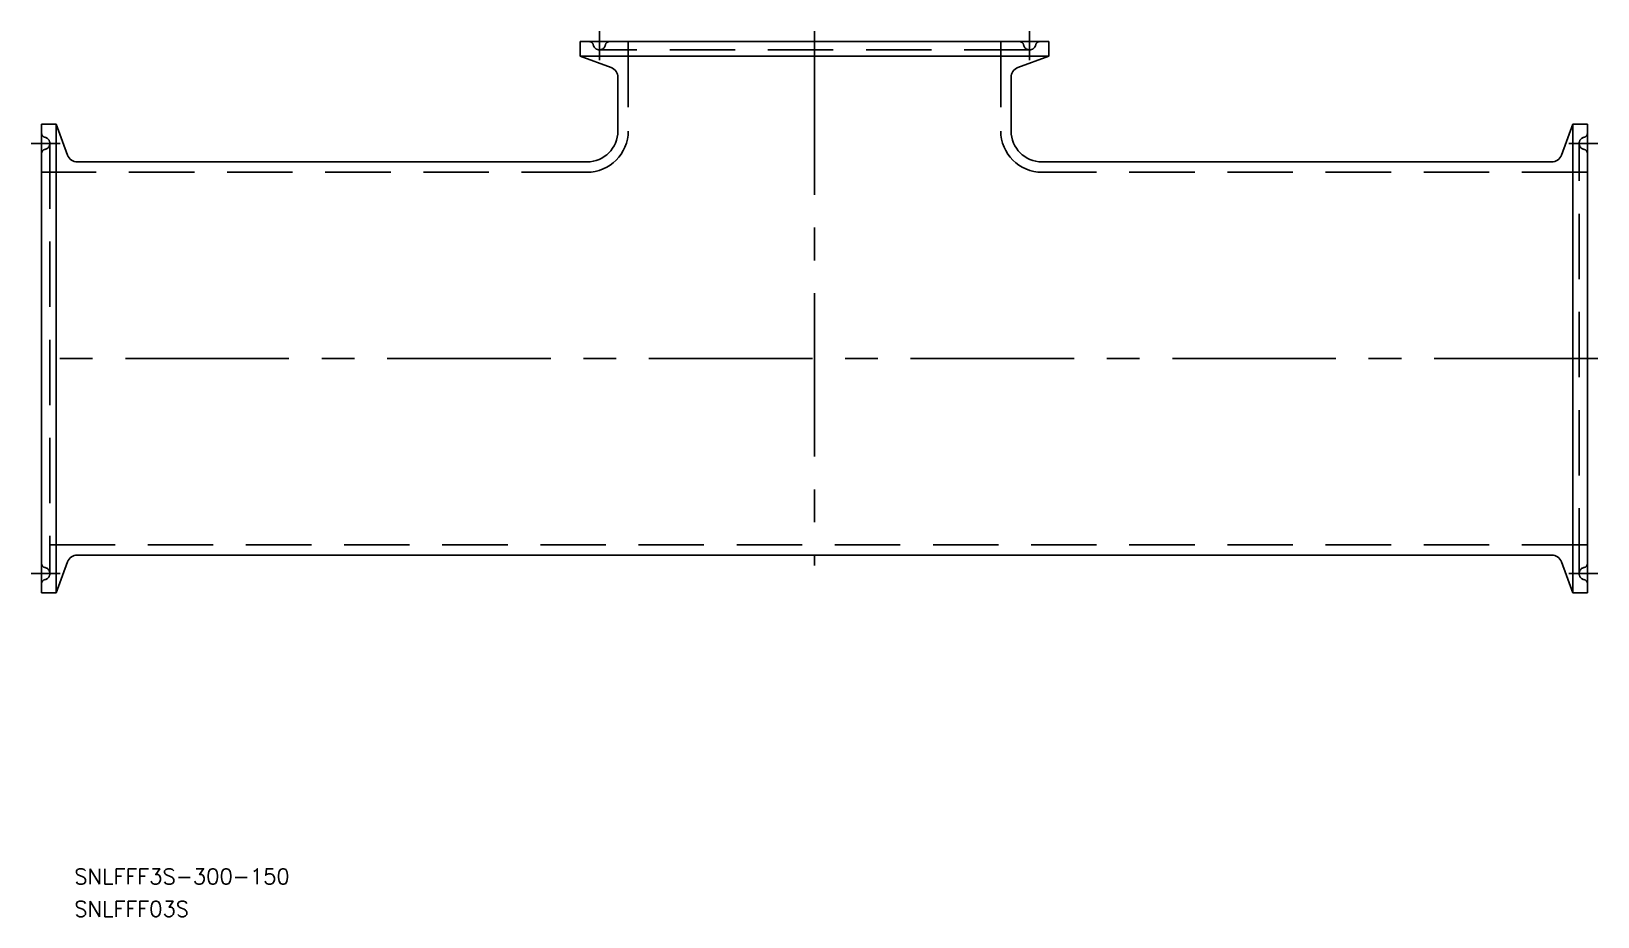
# Model space of a CAD drawing. Extents: x -302 to 2, y -108 to 63.
import ezdxf

# ---------------------------------------------------------------- set-up
doc = ezdxf.new("R2010")
doc.units = 0
doc.linetypes.add('CENTER', pattern=[50.8, 31.75, -6.35, 6.35, -6.35])
doc.linetypes.add('DASHED', pattern=[19.05, 12.7, -6.35])
doc.layers.get('0').update_dxf_attribs({"linetype": 'CONTINUOUS'})
doc.layers.add('CENTER', color=1, linetype='CENTER')
doc.styles.get("Standard").update_dxf_attribs({"font": 'txt.shx', "height": 3, "bigfont": 'bigfont.shx'})

msp = doc.modelspace()

# ---------------------------------------------------------------- linework, layer by layer
at = {"color": 7, "linetype": 'CONTINUOUS'}
for p, q in [((-104.5, 61.5), (-195.5, 61.5)), ((-195.5, 58.65), (-195.5, 61.5)), ((-104.5, 58.65), (-104.5, 61.5)), ((-195.5, 58.65), (-104.5, 58.65)), ((-195.5, 58.65), (-189.47, 56.45)), ((-104.5, 58.65), (-110.53, 56.45)), ((-188.15, 44.15), (-188.15, 54.57)), ((-111.85, 44.15), (-111.85, 54.57)), ((-300, 45.5), (-300, -45.5)), ((-297.15, 45.5), (-300, 45.5)), ((-297.15, -45.5), (-297.15, 45.5)), ((-297.15, 45.5), (-294.95, 39.47)), ((-2.85, 45.5), (-5.05, 39.47)), ((-2.85, 45.5), (-2.85, -45.5)), ((-2.85, 45.5), (0, 45.5)), ((0, -45.5), (0, 45.5)), ((-293.07, 38.15), (-194.15, 38.15)), ((-105.85, 38.15), (-6.93, 38.15)), ((-297.15, -45.5), (-294.95, -39.47)), ((-293.07, -38.15), (-6.93, -38.15)), ((-2.85, -45.5), (-5.05, -39.47)), ((-297.15, -45.5), (-300, -45.5)), ((-2.85, -45.5), (0, -45.5))]:
    msp.add_line(p, q, dxfattribs=at)
at = {"color": 3, "linetype": 'DASHED'}
for p, q in [((-186.15, 61.5), (-186.15, 44.15)), ((-113.85, 61.5), (-113.85, 44.15)), ((-108.25, 59.9), (-191.75, 59.9)), ((-298.4, 41.75), (-298.4, -41.75)), ((-1.6, -41.75), (-1.6, 41.75)), ((-194.15, 36.15), (-300, 36.15)), ((0, 36.15), (-105.85, 36.15)), ((0, -36.15), (-300, -36.15))]:
    msp.add_line(p, q, dxfattribs=at)
for centre, radius, start, end in [((-193.71, 60.7), 0.8, 11.537, 90), ((-191.75, 61.1), 1.2, 191.537, 348.463), ((-189.79, 60.7), 0.8, 90, 168.463), ((-110.21, 60.7), 0.8, 11.537, 90), ((-108.25, 61.1), 1.2, 191.537, 348.463), ((-106.29, 60.7), 0.8, 90, 168.463), ((-299.2, 43.71), 0.8, 180, 258.463), ((-299.6, 41.75), 1.2, 281.537, 78.463), ((-194.15, 44.15), 8, 270, 0), ((-105.85, 44.15), 8, 180, 270), ((-0.4, 41.75), 1.2, 101.537, 258.463), ((-0.8, 43.71), 0.8, 281.537, 360), ((-299.2, 39.79), 0.8, 101.537, 180), ((-0.8, 39.79), 0.8, 0, 78.463), ((-299.2, -39.79), 0.8, 180, 258.463), ((-299.6, -41.75), 1.2, 281.537, 78.463), ((-0.4, -41.75), 1.2, 101.537, 258.463), ((-0.8, -39.79), 0.8, 281.537, 0), ((-299.2, -43.71), 0.8, 101.537, 180), ((-0.8, -43.71), 0.8, 0, 78.463)]:
    msp.add_arc(centre, radius, start, end, dxfattribs=at)
at = {"color": 7, "linetype": 'CONTINUOUS'}
for centre, radius, start, end in [((-190.15, 54.57), 2, 0, 70), ((-109.85, 54.57), 2, 110, 180), ((-194.15, 44.15), 6, 270, 0), ((-105.85, 44.15), 6, 180, 270), ((-293.07, 40.15), 2, 200, 270), ((-6.93, 40.15), 2, 270, 340), ((-293.07, -40.15), 2, 90, 160), ((-6.93, -40.15), 2, 20, 90)]:
    msp.add_arc(centre, radius, start, end, dxfattribs=at)
at = {"layer": 'CENTER', "color": 1, "linetype": 'CENTER'}
for p, q in [((-191.75, 63.5), (-191.75, 57.9)), ((-150, 63.5), (-150, -40.15)), ((-108.25, 63.5), (-108.25, 57.9)), ((-302, 41.75), (-296.4, 41.75)), ((2, 41.75), (-3.6, 41.75)), ((2, 0), (-302, 0)), ((-302, -41.75), (-296.4, -41.75)), ((2, -41.75), (-3.6, -41.75))]:
    msp.add_line(p, q, dxfattribs=at)

# ---------------------------------------------------------------- texts
at = {"color": 7, "linetype": 'CONTINUOUS'}
for s, p in [('SNLFFF3S-300-150', (-293.65, -102.03)), ('SNLFFF03S', (-293.65, -108.34))]:
    msp.add_text(s, height=3, dxfattribs=at).set_placement(p)

doc.saveas('drawing.dxf')
